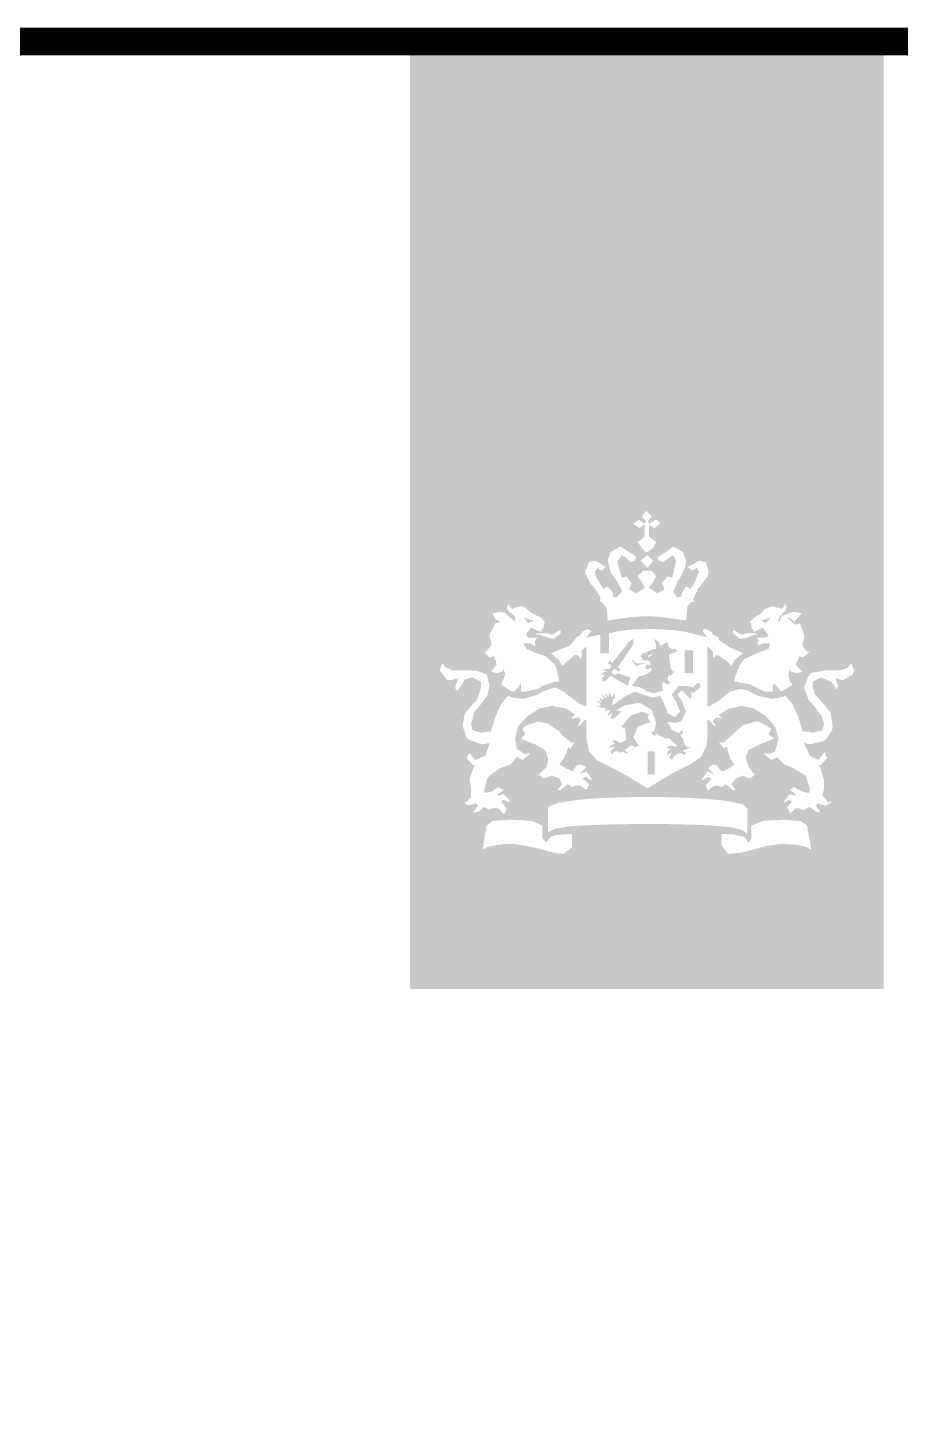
# Model space of a CAD drawing. Header units: metres. Extents: x -170 to 15, y -9 to 95.
# Drawn here: x -114.97 to -99.16, y 70.07 to 95.25 of the extents above; entities that cross this region are included whole.
import ezdxf

# ---------------------------------------------------------------- set-up
doc = ezdxf.new("R2010")
doc.units = ezdxf.units.M
doc.header["$MEASUREMENT"] = 0
doc.layers.get('0').update_dxf_attribs({"linetype": 'CONTINUOUS'})
doc.layers.add('TO-XX-STEMPEL', color=7, linetype='CONTINUOUS')

# ---------------------------------------------------------------- blocks, each defined once
blk = doc.blocks.new('rijkslogo-groot')
at = {"layer": 'TO-XX-STEMPEL', "linetype": 'Continuous', "lineweight": 0}
h = blk.add_hatch(color=144, dxfattribs=at)
h.paths.add_polyline_path([(70.545, 0), (61.954, 0), (61.954, -17.182), (70.545, -17.182)])
h.paths.add_polyline_path([(66.238, -8.509), (66.341, -8.612), (66.289, -8.665), (66.263, -8.717), (66.289, -8.717), (66.289, -8.742), (66.341, -8.717), (66.418, -8.665), (66.495, -8.742), (66.392, -8.82), (66.341, -8.794), (66.315, -8.768), (66.289, -8.794), (66.289, -8.974), (66.418, -9.077), (66.366, -9.18), (66.263, -9.257), (66.209, -9.24), (66.081, -9.077), (66.212, -8.974), (66.212, -8.82), (66.212, -8.794), (66.212, -8.768), (66.184, -8.768), (66.159, -8.794), (66.107, -8.82), (66.004, -8.742), (66.107, -8.665), (66.159, -8.717), (66.212, -8.742), (66.212, -8.717), (66.238, -8.717), (66.238, -8.691), (66.212, -8.665), (66.159, -8.612)], flags=16)
h.paths.add_polyline_path([(65.772, -9.154), (65.927, -9.257), (66.056, -9.336), (66.056, -9.362), (66.03, -9.413), (65.953, -9.439), (65.875, -9.362), (65.798, -9.31), (65.721, -9.413), (65.724, -9.476), (65.798, -9.722), (65.875, -9.697), (65.978, -9.825), (65.927, -9.93), (66.056, -10.007), (66.212, -9.904), (66.159, -9.799), (66.081, -9.697), (66.184, -9.594), (66.238, -9.594), (66.341, -9.594), (66.418, -9.697), (66.366, -9.799), (66.289, -9.904), (66.443, -10.007), (66.572, -9.93), (66.521, -9.825), (66.624, -9.697), (66.701, -9.722), (66.733, -9.642), (66.778, -9.413), (66.727, -9.31), (66.649, -9.362), (66.546, -9.439), (66.469, -9.413), (66.443, -9.362), (66.469, -9.336), (66.598, -9.257), (66.727, -9.154), (66.907, -9.257), (66.96, -9.413), (66.952, -9.507), (66.855, -9.722), (66.814, -9.771), (66.727, -9.981), (66.804, -10.084), (66.881, -10.059), (66.881, -10.007), (66.96, -9.877), (67.037, -9.93), (67.116, -9.814), (67.192, -9.619), (67.192, -9.594), (67.166, -9.568), (67.166, -9.542), (67.115, -9.568), (67.063, -9.594), (66.986, -9.516), (67.012, -9.516), (67.115, -9.465), (67.192, -9.413), (67.32, -9.439), (67.372, -9.619), (67.354, -9.697), (67.217, -9.877), (67.187, -9.904), (67.089, -10.11), (67.115, -10.162), (67.063, -10.162), (66.987, -10.238), (66.96, -10.498), (66.778, -10.471), (66.754, -10.467), (66.509, -10.432), (66.263, -10.419), (66.212, -10.421), (65.961, -10.435), (65.721, -10.471), (65.541, -10.498), (65.525, -10.285), (65.436, -10.162), (65.41, -10.162), (65.41, -10.11), (65.409, -10.078), (65.282, -9.877), (65.229, -9.837), (65.127, -9.619), (65.204, -9.439), (65.307, -9.413), (65.41, -9.465), (65.489, -9.516), (65.515, -9.516), (65.436, -9.594), (65.385, -9.568), (65.359, -9.542), (65.307, -9.619), (65.322, -9.692), (65.464, -9.93), (65.541, -9.877), (65.644, -10.007), (65.644, -10.033), (65.618, -10.059), (65.695, -10.084), (65.798, -9.981), (65.793, -9.933), (65.669, -9.722), (65.604, -9.64), (65.541, -9.413), (65.592, -9.257)], flags=16)
h.paths.add_polyline_path([(66.263, -9.31), (66.366, -9.413), (66.263, -9.542), (66.133, -9.413)], flags=0)
h.paths.add_polyline_path([(64.02, -10.248), (64.173, -10.368), (64.327, -10.445), (64.405, -10.524), (64.379, -10.575), (64.379, -10.627), (64.327, -10.704), (64.147, -10.627), (64.07, -10.73), (64.07, -10.781), (64.096, -10.807), (64.25, -10.807), (64.25, -10.833), (64.224, -10.858), (64.224, -10.91), (64.224, -10.961), (64.173, -10.936), (64.147, -10.91), (64.019, -10.91), (64.019, -10.936), (64.07, -11.013), (64.25, -11.09), (64.416, -11.148), (64.585, -11.298), (64.617, -11.378), (64.662, -11.607), (64.611, -11.607), (64.577, -11.608), (64.353, -11.684), (64.287, -11.734), (64.044, -11.788), (63.967, -11.788), (63.967, -11.737), (63.967, -11.632), (63.914, -11.711), (63.837, -11.788), (63.79, -11.779), (63.605, -11.658), (63.631, -11.607), (63.682, -11.478), (63.656, -11.375), (63.631, -11.426), (63.528, -11.452), (63.425, -11.426), (63.528, -11.298), (63.502, -11.195), (63.476, -11.143), (63.399, -11.169), (63.296, -11.064), (63.322, -11.064), (63.425, -10.961), (63.425, -10.91), (63.425, -10.858), (63.399, -10.781), (63.399, -10.762), (63.502, -10.549), (63.605, -10.524), (63.502, -10.471), (63.45, -10.368), (63.579, -10.342), (63.666, -10.353), (63.837, -10.498), (63.837, -10.524), (63.862, -10.498), (63.862, -10.419), (63.759, -10.342), (63.708, -10.265), (63.734, -10.213), (63.734, -10.187), (63.759, -10.213), (63.759, -10.239), (63.811, -10.29), (63.862, -10.265), (63.967, -10.239)], flags=16)
h.paths.add_polyline_path([(65.179, -10.652), (65.23, -10.678), (65.23, -10.704), (65.153, -10.807), (65.256, -10.781), (65.41, -10.755), (65.41, -11.09), (65.567, -11.09), (65.567, -10.73), (65.735, -10.691), (65.977, -10.662), (66.263, -10.652), (66.482, -10.656), (66.73, -10.673), (66.96, -10.704), (67.161, -10.755), (67.346, -10.807), (67.269, -10.704), (67.269, -10.678), (67.295, -10.652), (67.32, -10.652), (67.423, -10.704), (67.449, -10.755), (67.552, -10.807), (67.563, -10.86), (67.76, -10.987), (67.768, -10.992), (67.991, -11.09), (67.837, -11.22), (67.786, -11.323), (67.686, -11.227), (67.526, -11.117), (67.501, -11.143), (67.475, -11.169), (67.475, -11.195), (67.449, -11.143), (67.449, -11.117), (67.449, -11.064), (67.346, -10.961), (67.346, -12.046), (67.398, -12.046), (67.526, -11.969), (67.56, -11.943), (67.76, -11.788), (67.94, -11.737), (68.069, -11.763), (68.223, -11.84), (68.276, -11.864), (68.508, -11.917), (68.688, -11.891), (68.765, -11.866), (68.895, -12.021), (68.997, -12.252), (69.005, -12.273), (69.074, -12.511), (69.179, -12.511), (69.256, -12.537), (69.436, -12.485), (69.462, -12.382), (69.424, -12.236), (69.282, -12.046), (69.182, -11.936), (69.1, -11.711), (69.179, -11.504), (69.229, -11.45), (69.488, -11.401), (69.771, -11.401), (69.9, -11.349), (69.953, -11.272), (69.979, -11.323), (70.005, -11.401), (69.98, -11.481), (69.797, -11.581), (69.72, -11.555), (69.668, -11.555), (69.72, -11.684), (69.694, -11.737), (69.694, -11.763), (69.601, -11.615), (69.411, -11.529), (69.256, -11.607), (69.256, -11.711), (69.296, -11.837), (69.462, -12.02), (69.583, -12.176), (69.617, -12.408), (69.61, -12.48), (69.488, -12.665), (69.435, -12.689), (69.205, -12.743), (69.1, -12.717), (69.103, -12.733), (69.205, -12.95), (69.359, -13.027), (69.462, -12.897), (69.488, -12.897), (69.514, -13.002), (69.385, -13.13), (69.359, -13.13), (69.385, -13.156), (69.393, -13.163), (69.462, -13.388), (69.462, -13.544), (69.436, -13.673), (69.539, -13.801), (69.591, -13.776), (69.591, -13.801), (69.488, -13.853), (69.385, -13.827), (69.359, -13.801), (69.308, -13.853), (69.385, -13.956), (69.385, -13.982), (69.308, -13.956), (69.205, -13.879), (69.1, -13.93), (69.049, -13.93), (69.023, -13.904), (68.946, -13.904), (68.843, -14.007), (68.843, -13.982), (68.791, -13.879), (68.894, -13.776), (68.868, -13.776), (68.843, -13.75), (68.817, -13.75), (68.74, -13.801), (68.74, -13.776), (68.843, -13.647), (68.946, -13.673), (68.946, -13.647), (68.843, -13.57), (68.92, -13.517), (69.049, -13.595), (69.152, -13.621), (69.205, -13.621), (69.2, -13.525), (69.126, -13.311), (68.92, -13.182), (68.74, -13.105), (68.611, -12.976), (68.508, -13.027), (68.378, -12.923), (68.378, -12.897), (68.457, -12.923), (68.574, -12.876), (68.637, -12.64), (68.637, -12.635), (68.577, -12.43), (68.403, -12.226), (68.191, -12.091), (67.966, -12.046), (67.734, -12.097), (67.578, -12.2), (67.552, -12.226), (67.604, -12.252), (67.604, -12.278), (67.501, -12.252), (67.449, -12.331), (67.501, -12.408), (67.475, -12.408), (67.372, -12.303), (67.346, -12.303), (67.346, -12.64), (67.332, -12.775), (67.232, -12.971), (67.037, -13.105), (66.923, -13.159), (66.719, -13.267), (66.498, -13.394), (66.263, -13.544), (66.12, -13.454), (65.895, -13.317), (65.684, -13.201), (65.489, -13.105), (65.346, -13.031), (65.201, -12.865), (65.153, -12.64), (65.153, -12.303), (65.127, -12.303), (65.024, -12.408), (64.998, -12.408), (65.05, -12.303), (65.024, -12.252), (64.896, -12.278), (64.896, -12.252), (64.947, -12.2), (64.793, -12.097), (64.775, -12.091), (64.533, -12.046), (64.308, -12.091), (64.096, -12.226), (64.078, -12.239), (63.917, -12.416), (63.862, -12.64), (63.893, -12.825), (64.044, -12.923), (64.122, -12.897), (64.122, -12.923), (63.993, -13.027), (63.914, -12.976), (63.888, -12.976), (63.785, -13.105), (63.579, -13.182), (63.399, -13.311), (63.349, -13.377), (63.296, -13.621), (63.348, -13.621), (63.45, -13.595), (63.553, -13.517), (63.656, -13.57), (63.553, -13.647), (63.553, -13.673), (63.656, -13.647), (63.759, -13.75), (63.759, -13.801), (63.656, -13.75), (63.605, -13.776), (63.708, -13.904), (63.682, -13.982), (63.656, -14.007), (63.553, -13.904), (63.45, -13.904), (63.399, -13.93), (63.296, -13.879), (63.219, -13.956), (63.114, -13.982), (63.114, -13.956), (63.191, -13.853), (63.14, -13.801), (63.114, -13.827), (63.011, -13.853), (62.934, -13.801), (62.96, -13.801), (63.063, -13.698), (63.063, -13.673), (63.063, -13.544), (63.037, -13.388), (63.037, -13.367), (63.114, -13.156), (63.14, -13.13), (63.114, -13.13), (62.985, -13.002), (63.011, -12.923), (63.037, -12.897), (63.14, -13.027), (63.322, -12.95), (63.327, -12.944), (63.399, -12.717), (63.266, -12.743), (63.037, -12.665), (62.987, -12.627), (62.908, -12.408), (62.947, -12.195), (63.088, -12.02), (63.174, -11.93), (63.245, -11.711), (63.245, -11.607), (63.088, -11.529), (62.95, -11.566), (62.831, -11.763), (62.805, -11.763), (62.779, -11.737), (62.779, -11.684), (62.831, -11.555), (62.779, -11.555), (62.702, -11.581), (62.62, -11.57), (62.496, -11.401), (62.522, -11.323), (62.548, -11.272), (62.599, -11.349), (62.728, -11.401), (63.011, -11.401), (63.171, -11.409), (63.348, -11.478), (63.399, -11.684), (63.356, -11.859), (63.219, -12.046), (63.124, -12.152), (63.063, -12.382), (63.088, -12.485), (63.245, -12.537), (63.348, -12.511), (63.425, -12.511), (63.43, -12.49), (63.503, -12.248), (63.605, -12.02), (63.734, -11.866), (63.811, -11.891), (63.993, -11.917), (64.038, -11.914), (64.276, -11.84), (64.382, -11.777), (64.585, -11.711), (64.741, -11.788), (64.78, -11.819), (64.973, -11.969), (65.101, -12.046), (65.153, -12.046), (65.153, -10.961), (65.05, -11.064), (65.076, -11.09), (65.076, -11.117), (65.05, -11.195), (65.024, -11.169), (65.024, -11.143), (64.973, -11.117), (64.934, -11.132), (64.715, -11.323), (64.662, -11.22), (64.508, -11.09), (64.521, -11.085), (64.767, -10.987), (64.847, -10.961), (64.973, -10.807), (65.05, -10.755), (65.076, -10.704)], flags=16)
h.paths.add_polyline_path([(64.199, -10.498), (64.096, -10.549), (64.019, -10.445)], flags=0)
h.paths.add_polyline_path([(64.688, -10.678), (64.688, -10.73), (64.559, -10.833), (64.456, -10.807), (64.302, -10.755), (64.224, -10.755), (64.25, -10.73), (64.456, -10.73), (64.533, -10.755), (64.662, -10.678)], flags=16)
h.paths.add_polyline_path([(66.004, -10.833), (66.004, -10.936), (65.721, -11.349), (65.772, -11.375), (65.747, -11.426), (65.669, -11.375), (65.618, -11.426), (65.618, -11.452), (65.669, -11.478), (65.695, -11.478), (65.721, -11.452), (65.953, -11.529), (65.901, -11.684), (65.824, -11.632), (65.721, -11.581), (65.592, -11.504), (65.489, -11.607), (65.436, -11.581), (65.436, -11.555), (65.489, -11.478), (65.41, -11.478), (65.489, -11.426), (65.541, -11.426), (65.489, -11.401), (65.436, -11.401), (65.515, -11.375), (65.567, -11.375), (65.618, -11.323), (65.541, -11.272), (65.592, -11.22), (65.618, -11.272), (65.927, -10.884)], flags=0)
h.paths.add_polyline_path([(66.392, -10.833), (66.469, -10.884), (66.495, -10.961), (66.624, -10.884), (66.649, -10.987), (66.701, -11.013), (66.778, -11.013), (66.804, -11.064), (66.778, -11.064), (66.649, -11.117), (66.675, -11.272), (66.675, -11.349), (66.727, -11.426), (66.752, -11.426), (66.675, -11.504), (66.649, -11.478), (66.624, -11.555), (66.675, -11.632), (66.624, -11.658), (66.546, -11.607), (66.521, -11.684), (66.546, -11.763), (66.495, -11.788), (66.366, -11.814), (66.263, -11.788), (66.133, -11.711), (65.978, -11.684), (66.096, -11.516), (66.238, -11.478), (66.341, -11.401), (66.315, -11.349), (66.289, -11.375), (66.238, -11.375), (66.212, -11.349), (66.238, -11.349), (66.238, -11.298), (66.315, -11.298), (66.315, -11.272), (66.315, -11.246), (66.263, -11.22), (66.184, -11.22), (66.159, -11.169), (66.133, -11.143), (66.184, -11.09), (66.263, -11.064), (66.366, -11.013), (66.418, -11.013), (66.418, -10.936), (66.392, -10.858)], flags=0)
h.paths.add_polyline_path([(66.366, -11.09), (66.289, -11.169), (66.263, -11.143)], flags=0)
h.paths.add_polyline_path([(68.378, -10.29), (68.534, -10.239), (68.611, -10.265), (68.662, -10.265), (68.688, -10.29), (68.74, -10.239), (68.74, -10.187), (68.765, -10.213), (68.791, -10.265), (68.74, -10.342), (68.662, -10.419), (68.637, -10.498), (68.662, -10.524), (68.662, -10.498), (68.698, -10.416), (68.92, -10.342), (69.056, -10.369), (68.92, -10.524), (68.843, -10.445), (68.817, -10.445), (68.817, -10.471), (68.946, -10.575), (69.023, -10.549), (69.1, -10.755), (69.1, -10.833), (69.074, -10.91), (69.074, -10.961), (69.152, -11.064), (69.205, -11.064), (69.074, -11.169), (69.023, -11.143), (68.946, -11.298), (69.074, -11.426), (68.971, -11.452), (68.868, -11.426), (68.843, -11.375), (68.817, -11.478), (68.843, -11.607), (68.896, -11.659), (68.688, -11.788), (68.56, -11.632), (68.534, -11.684), (68.534, -11.763), (68.534, -11.788), (68.457, -11.788), (68.379, -11.784), (68.172, -11.684), (68.107, -11.652), (67.863, -11.607), (67.837, -11.607), (67.843, -11.537), (67.94, -11.298), (68.02, -11.195), (68.249, -11.09), (68.457, -11.013), (68.482, -10.936), (68.482, -10.91), (68.352, -10.91), (68.3, -10.936), (68.275, -10.961), (68.275, -10.936), (68.249, -10.91), (68.275, -10.858), (68.249, -10.807), (68.403, -10.807), (68.457, -10.781), (68.352, -10.627), (68.197, -10.704), (68.146, -10.627), (68.146, -10.575), (68.12, -10.524), (68.197, -10.445), (68.326, -10.368)], flags=16)
h.paths.add_polyline_path([(67.811, -10.678), (67.837, -10.678), (67.966, -10.755), (68.069, -10.73), (68.223, -10.73), (68.275, -10.755), (68.197, -10.755), (68.069, -10.807), (67.94, -10.833), (67.811, -10.73)], flags=16)
h.paths.add_polyline_path([(66.933, -11.039), (67.089, -11.039), (67.089, -11.452), (66.933, -11.452)], flags=0)
h.paths.add_polyline_path([(65.978, -11.22), (66.004, -11.22), (66.056, -11.272), (66.238, -11.272), (66.133, -11.298), (66.056, -11.323)], flags=0)
h.paths.add_polyline_path([(68.326, -10.498), (68.508, -10.445), (68.403, -10.549)], flags=0)
h.paths.add_polyline_path([(65.567, -11.788), (65.592, -11.84), (65.618, -11.891), (65.644, -11.84), (65.669, -11.814), (65.669, -11.917), (65.644, -11.917), (65.618, -12.046), (65.809, -11.909), (65.824, -11.891), (66.03, -11.788), (66.184, -11.84), (66.341, -11.891), (66.495, -11.866), (66.595, -12.072), (66.624, -12.175), (66.752, -12.252), (66.855, -12.149), (66.778, -11.969), (66.701, -11.84), (66.822, -11.69), (66.881, -11.684), (66.986, -11.684), (67.089, -11.711), (67.166, -11.632), (67.192, -11.632), (67.217, -11.658), (67.217, -11.711), (67.089, -11.814), (67.063, -11.788), (67.037, -11.814), (67.063, -11.814), (67.063, -11.866), (67.037, -11.917), (66.884, -11.763), (66.881, -11.763), (66.804, -11.84), (66.881, -11.943), (66.96, -12.149), (66.868, -12.332), (66.752, -12.356), (66.624, -12.331), (66.701, -12.485), (66.83, -12.537), (66.881, -12.485), (66.907, -12.537), (66.855, -12.588), (66.907, -12.64), (66.933, -12.743), (66.986, -12.794), (67.037, -12.794), (66.933, -12.846), (66.907, -12.846), (66.907, -12.871), (66.96, -12.897), (66.96, -12.923), (66.907, -12.923), (66.855, -12.897), (66.752, -12.95), (66.701, -13.027), (66.649, -12.976), (66.701, -12.897), (66.675, -12.897), (66.624, -12.95), (66.624, -12.897), (66.649, -12.846), (66.701, -12.846), (66.598, -12.794), (66.675, -12.768), (66.727, -12.768), (66.752, -12.794), (66.804, -12.768), (66.645, -12.628), (66.598, -12.64), (66.443, -12.562), (66.418, -12.537), (66.418, -12.562), (66.392, -12.588), (66.318, -12.533), (66.392, -12.485), (66.418, -12.356), (66.342, -12.126), (66.341, -12.123), (66.141, -11.999), (66.081, -11.994), (65.848, -12.039), (65.695, -12.123), (65.798, -12.149), (65.644, -12.278), (65.592, -12.278), (65.618, -12.175), (65.541, -12.226), (65.541, -12.2), (65.592, -12.123), (65.541, -12.123), (65.489, -12.149), (65.515, -12.097), (65.307, -12.046), (65.41, -12.046), (65.41, -12.02), (65.359, -11.969), (65.333, -11.943), (65.436, -11.994), (65.385, -11.891), (65.464, -11.943), (65.464, -11.891), (65.436, -11.866), (65.436, -11.84), (65.515, -11.917), (65.515, -11.866), (65.489, -11.84), (65.489, -11.814), (65.567, -11.891)], flags=0)
h.paths.add_polyline_path([(66.159, -12.149), (66.289, -12.2), (66.263, -12.252), (66.315, -12.331), (66.341, -12.331), (66.101, -12.421), (66.081, -12.434), (66.004, -12.614), (66.107, -12.768), (66.03, -12.794), (66.004, -12.768), (65.953, -12.768), (65.85, -12.846), (65.901, -12.897), (65.901, -12.923), (65.798, -12.871), (65.772, -12.897), (65.721, -12.871), (65.669, -12.871), (65.618, -12.923), (65.592, -12.871), (65.669, -12.794), (65.618, -12.794), (65.567, -12.82), (65.618, -12.743), (65.669, -12.743), (65.669, -12.717), (65.618, -12.691), (65.669, -12.665), (65.721, -12.691), (65.772, -12.717), (65.824, -12.691), (65.875, -12.665), (65.875, -12.562), (65.85, -12.459), (65.85, -12.434), (65.824, -12.459), (65.772, -12.382), (65.798, -12.408), (65.85, -12.356), (65.953, -12.226)], flags=0)
h.paths.add_polyline_path([(64.456, -12.366), (64.662, -12.511), (64.733, -12.598), (64.896, -12.717), (64.947, -12.691), (64.87, -12.82), (64.818, -12.794), (64.818, -12.82), (64.793, -12.897), (64.741, -13.002), (64.662, -13.105), (64.793, -13.182), (64.896, -13.233), (64.921, -13.208), (64.973, -13.13), (65.05, -13.105), (65.153, -13.156), (65.127, -13.182), (65.05, -13.259), (65.05, -13.285), (65.153, -13.233), (65.256, -13.388), (65.23, -13.388), (65.153, -13.336), (65.127, -13.336), (65.101, -13.362), (65.076, -13.362), (65.204, -13.465), (65.153, -13.57), (65.05, -13.491), (64.973, -13.491), (64.896, -13.517), (64.818, -13.465), (64.688, -13.57), (64.636, -13.57), (64.715, -13.465), (64.662, -13.362), (64.533, -13.311), (64.456, -13.336), (64.379, -13.362), (64.276, -13.285), (64.302, -13.285), (64.43, -13.156), (64.456, -13.053), (64.456, -12.976), (64.405, -12.846), (64.224, -12.743), (64.191, -12.731), (63.967, -12.64), (64.044, -12.562), (63.993, -12.459), (64.057, -12.403), (64.276, -12.331)], flags=16)
h.paths.add_polyline_path([(68.003, -12.39), (68.223, -12.331), (68.297, -12.337), (68.508, -12.459), (68.457, -12.562), (68.56, -12.64), (68.531, -12.651), (68.3, -12.743), (68.094, -12.846), (68.043, -12.976), (68.094, -13.156), (68.197, -13.285), (68.223, -13.285), (68.12, -13.362), (68.043, -13.336), (67.991, -13.311), (67.863, -13.362), (67.786, -13.465), (67.863, -13.57), (67.811, -13.57), (67.681, -13.465), (67.604, -13.517), (67.552, -13.491), (67.475, -13.491), (67.372, -13.57), (67.346, -13.595), (67.346, -13.57), (67.32, -13.491), (67.423, -13.362), (67.398, -13.362), (67.372, -13.336), (67.346, -13.336), (67.269, -13.388), (67.243, -13.388), (67.346, -13.233), (67.475, -13.285), (67.372, -13.182), (67.372, -13.156), (67.449, -13.105), (67.526, -13.13), (67.578, -13.208), (67.629, -13.233), (67.734, -13.182), (67.837, -13.105), (67.76, -13.002), (67.708, -12.82), (67.708, -12.794), (67.681, -12.794), (67.655, -12.82), (67.552, -12.691), (67.604, -12.717), (67.655, -12.701), (67.863, -12.511)], flags=16)
h.paths.add_polyline_path([(66.263, -12.871), (66.392, -12.871), (66.392, -13.285), (66.263, -13.285)], flags=0)
h.paths.add_polyline_path([(65.986, -13.7), (66.263, -13.698), (66.291, -13.698), (66.558, -13.7), (66.815, -13.706), (67.063, -13.718), (67.3, -13.732), (67.526, -13.75), (67.721, -13.772), (67.982, -13.83), (68.069, -13.904), (68.069, -14.344), (68.069, -14.369), (68.043, -14.344), (67.977, -14.297), (67.766, -14.246), (67.423, -14.215), (67.264, -14.207), (67.024, -14.199), (66.778, -14.192), (66.524, -14.189), (66.263, -14.189), (66.054, -14.189), (65.795, -14.192), (65.547, -14.197), (65.307, -14.205), (65.076, -14.215), (64.838, -14.231), (64.58, -14.276), (64.456, -14.344), (64.456, -13.904), (64.479, -13.866), (64.651, -13.8), (64.998, -13.75), (65.021, -13.748), (65.241, -13.729), (65.476, -13.716), (65.724, -13.706)], flags=16)
h.paths.add_polyline_path([(64.173, -14.136), (64.353, -14.215), (64.353, -14.447), (64.43, -14.524), (64.508, -14.421), (64.599, -14.389), (64.896, -14.369), (64.896, -14.575), (64.894, -14.609), (64.741, -14.73), (64.612, -14.72), (64.353, -14.653), (64.323, -14.645), (64.08, -14.585), (63.837, -14.55), (63.734, -14.55), (63.605, -14.556), (63.373, -14.601), (63.27, -14.653), (63.348, -14.215), (63.45, -14.136), (63.489, -14.128), (63.759, -14.11), (63.962, -14.115)], flags=16)
h.paths.add_polyline_path([(68.352, -14.136), (68.463, -14.122), (68.74, -14.11), (69.045, -14.136), (69.152, -14.215), (69.231, -14.653), (69.126, -14.601), (69.02, -14.574), (68.765, -14.55), (68.665, -14.55), (68.407, -14.59), (68.172, -14.653), (67.977, -14.704), (67.76, -14.73), (67.726, -14.728), (67.604, -14.575), (67.604, -14.369), (67.824, -14.377), (68.017, -14.421), (68.094, -14.524), (68.146, -14.447), (68.146, -14.215)], flags=16)

msp = doc.modelspace()

# ---------------------------------------------------------------- linework, layer by layer
at = {"layer": 'TO-XX-STEMPEL'}
for p, q in [((0, 95), (-170, 95)), ((-170, 95), (-37.5, 95))]:
    msp.add_line(p, q, dxfattribs=at)
at = {"layer": 'TO-XX-STEMPEL', "const_width": 0.5, "flags": 128}
msp.add_lwpolyline([(0, 0), (0, 95), (-170, 95), (-170, 0)], dxfattribs=at)

# ---------------------------------------------------------------- block references
msp.add_blockref('rijkslogo-groot', (-170, 95))

doc.saveas('drawing.dxf')
